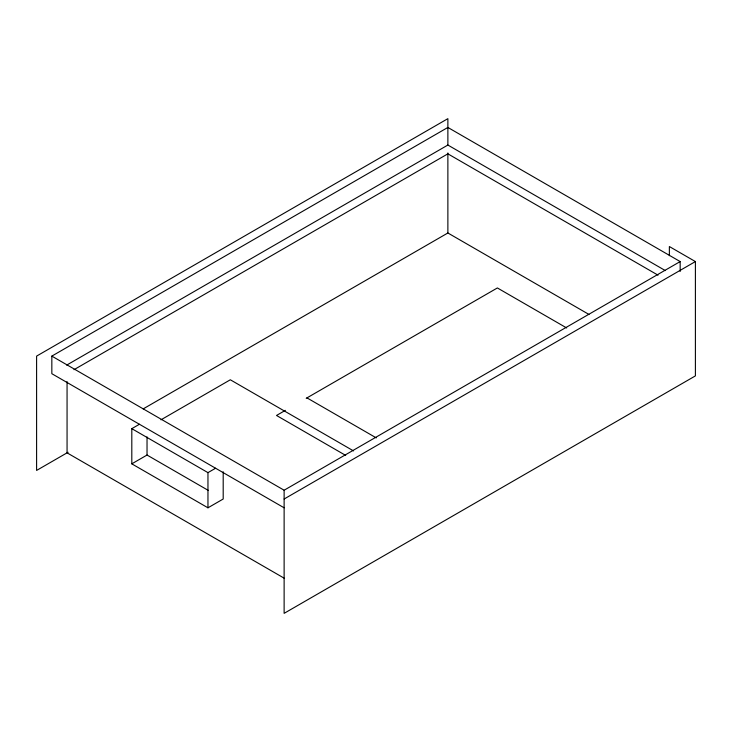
<?xml version="1.0" encoding="UTF-8"?>
<svg xmlns="http://www.w3.org/2000/svg" width="732" height="732" viewBox="0 0 732 732"><rect width="100%" height="100%" fill="white"/><g stroke="black" fill="none" stroke-linecap="round" stroke-linejoin="round"><path stroke-width="1.1" d="M284.126 507.807L51.835 373.695L51.835 356.109L447.874 127.45L680.165 261.571L680.165 271.462M66.685 365.122L447.874 145.046L665.342 270.593M73.987 369.697L447.874 153.839L658.031 275.168M68.094 452.248L36.6 470.429L36.6 356.109L447.874 118.657L447.874 145.046M143.17 408.904L447.874 232.986L588.967 314.44M223.196 471.783L223.196 499.014L207.961 507.807L131.806 463.841L131.806 428.659L139.419 424.258M160.976 419.82L230.324 379.78L353.519 450.903M131.806 463.841L147.031 455.039L208.364 490.449M285.352 410.359L276.513 415.465L345.696 455.414M306.223 398.318L497.376 287.95L566.687 327.963M131.806 428.659L207.961 472.634L215.583 468.233M51.835 356.109L284.126 490.22L680.165 261.571M284.126 499.014L695.4 261.571L695.4 375.891L284.126 613.343L284.126 490.22M695.4 261.571L669.368 246.538L669.368 255.678M306.973 397.879L376.285 437.892M284.126 578.161L67.06 452.843L67.06 381.61M447.874 152.961L447.874 232.986M207.961 472.634L207.961 507.807M147.031 436.885L147.031 455.039"/></g></svg>
